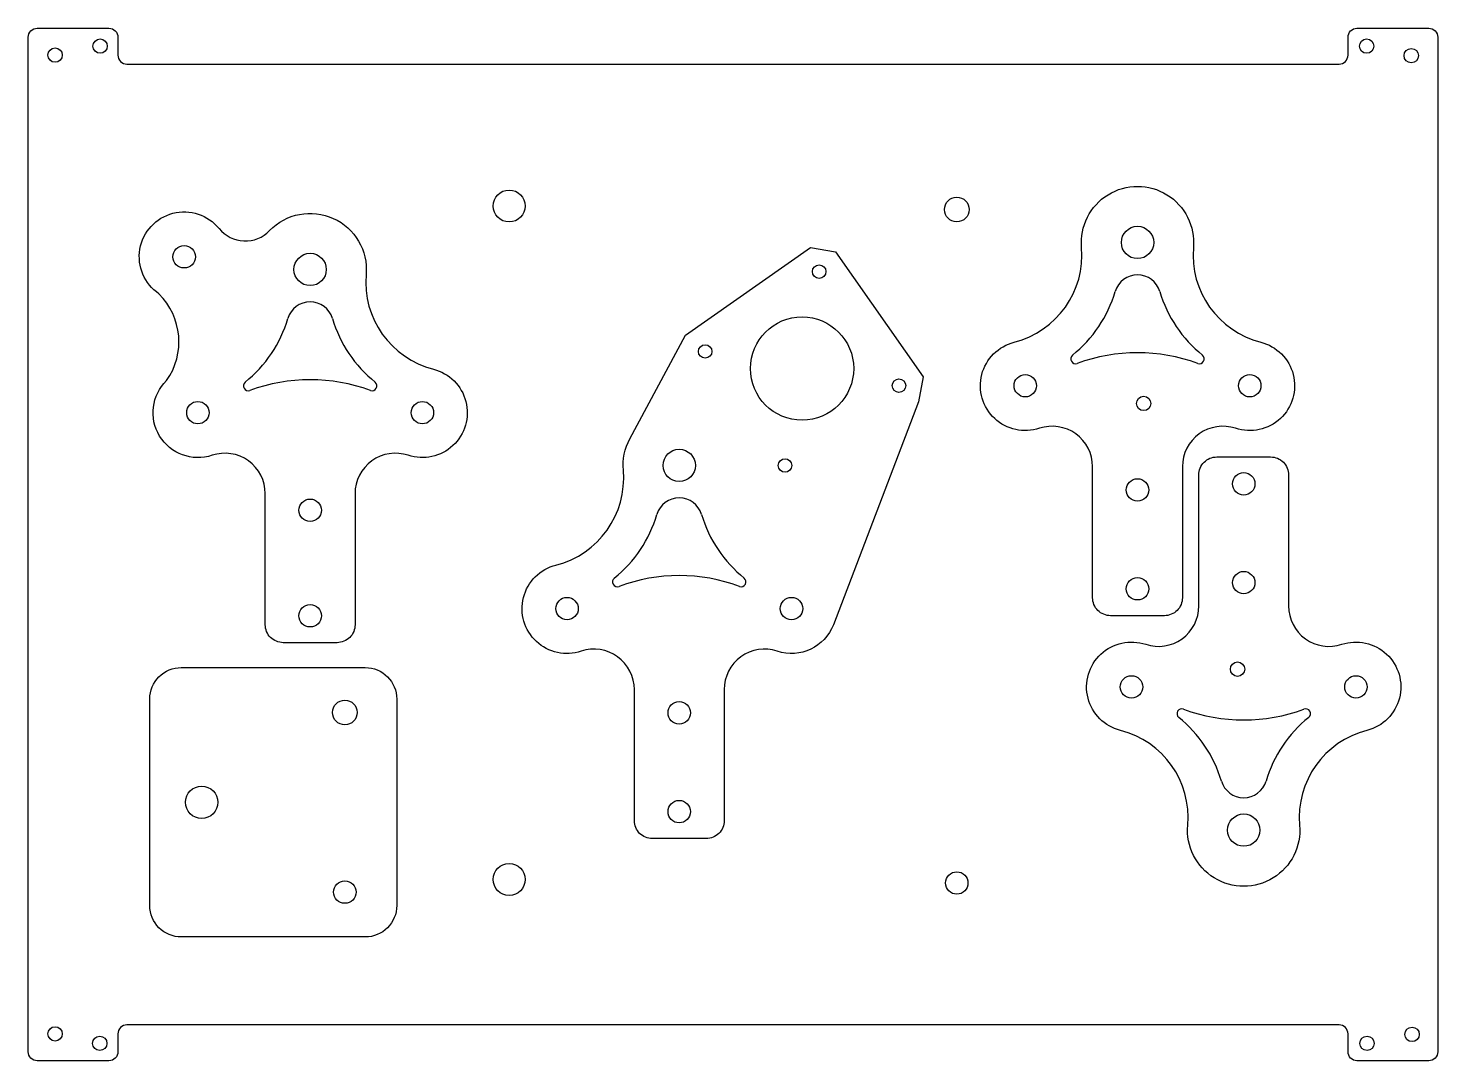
# Model space of a CAD drawing. Header units: millimetres. Extents: x 10 to 324, y -236 to -6.
import ezdxf

# ---------------------------------------------------------------- set-up
doc = ezdxf.new("R2010")
doc.units = ezdxf.units.MM
doc.layers.get('0').update_dxf_attribs({"linetype": 'CONTINUOUS'})

msp = doc.modelspace()

# ---------------------------------------------------------------- linework, layer by layer
for points in [[(324.47, -233.89, -0.414214), (322.47, -235.89), (306.47, -235.89, -0.414214), (304.47, -233.89), (304.47, -229.89, 0.414214), (302.47, -227.89), (32.47, -227.89, 0.414214), (30.47, -229.89), (30.47, -233.89, -0.414214), (28.47, -235.89), (12.48, -235.89, -0.414214), (10.48, -233.89), (10.48, -227.89), (10.47, -227.89), (10.47, -13.89), (10.48, -13.89), (10.48, -7.89, -0.414214), (12.48, -5.89), (28.47, -5.89, -0.414214), (30.47, -7.89), (30.47, -11.89, 0.414214), (32.47, -13.89), (302.47, -13.89, 0.414214), (304.47, -11.89), (304.47, -7.89, -0.414214), (306.47, -5.89), (322.47, -5.89, -0.414214), (324.47, -7.89)], [(267.58, -132.75, -0.414214), (263.58, -136.75), (251.58, -136.75, -0.414214), (247.58, -132.75), (247.58, -103.55, 0.511773), (235.74, -95.01, -1.037094), (230.12, -75.83, 0.367652), (245.13, -54.71, -1.090925), (270.03, -54.71, 0.367652), (285.04, -75.83, -1.037094), (279.42, -95.01, 0.511773), (267.58, -103.55)], [(83.28, -138.76, -0.414214), (79.28, -142.76), (67.28, -142.76, -0.414214), (63.28, -138.76), (63.28, -109.56, 0.511773), (51.44, -101.02, -0.79663), (41.31, -84.37, 0.366128), (39.61, -65.07, -1.159363), (53, -50.51, 0.452074), (64.25, -50.99, -0.708196), (85.74, -60.72, 0.367652), (100.74, -81.84, -1.037094), (95.12, -101.02, 0.511773), (83.28, -109.56)], [(165.5, -182.4, -0.414214), (161.5, -186.4), (149.5, -186.4, -0.414214), (145.5, -182.4), (145.5, -153.2, 0.511773), (133.66, -144.67, -1.037094), (128.04, -125.48, 0.367652), (143.05, -104.36, -0.145882), (144.49, -97.37), (156.89, -74.25), (184.74, -54.75), (190.32, -55.73), (209.82, -83.58), (208.83, -89.15), (189.84, -138.75, -0.401262), (177.34, -144.67, 0.511773), (165.5, -153.2)], [(271.24, -105.39, -0.414214), (275.24, -101.39), (287.24, -101.39, -0.414214), (291.24, -105.39), (291.24, -134.59, 0.511773), (303.08, -143.13, -1.037094), (308.7, -162.31, 0.367652), (293.69, -183.43, -1.090925), (268.78, -183.43, 0.367652), (253.78, -162.31, -1.037094), (259.4, -143.13, 0.511773), (271.24, -134.59)], [(37.56, -201.31), (37.56, -155.31, -0.414214), (44.56, -148.31), (85.56, -148.31, -0.414214), (92.56, -155.31), (92.56, -201.31, -0.414214), (85.56, -208.31), (44.56, -208.31, -0.414214)]]:
    msp.add_lwpolyline(points, format="xyb", close=True)
for centre, radius in [((26.5, -9.89), 1.6), ((308.62, -9.89), 1.6), ((16.47, -11.89), 1.6), ((318.56, -12.01), 1.6), ((117.62, -45.5), 3.55), ((217.32, -46.29), 2.75), ((257.58, -53.62), 3.6), ((45.22, -56.8), 2.5), ((73.28, -59.63), 3.6), ((186.67, -60.11), 1.5), ((182.86, -81.7), 11.5), ((161.28, -77.89), 1.5), ((204.45, -85.51), 1.5), ((232.58, -85.52), 2.5), ((282.58, -85.52), 2.5), ((258.95, -89.48), 1.6), ((48.28, -91.53), 2.5), ((98.28, -91.53), 2.5), ((155.5, -103.28), 3.6), ((179.06, -103.29), 1.5), ((257.58, -108.75), 2.5), ((281.24, -107.39), 2.5), ((73.28, -113.28), 2.5), ((257.58, -130.75), 2.5), ((281.24, -129.39), 2.5), ((73.28, -136.76), 2.5), ((130.5, -135.18), 2.5), ((180.5, -135.18), 2.5), ((279.86, -148.66), 1.6), ((256.24, -152.62), 2.5), ((306.24, -152.62), 2.5), ((81.01, -158.31), 2.75), ((155.5, -158.4), 2.5), ((49.11, -178.31), 3.6), ((155.5, -180.4), 2.5), ((281.24, -184.52), 3.6), ((117.62, -195.5), 3.55), ((217.32, -196.29), 2.5), ((81.01, -198.31), 2.5), ((16.47, -229.89), 1.6), ((318.74, -230.01), 1.6), ((26.42, -232.01), 1.6), ((308.71, -232.01), 1.6)]:
    msp.add_circle(centre, radius)
for centre, radius, start, end in [((257.58, -66.04), 5.19, 16.5033, 163.4967), ((225.2, -56.44), 28.58, 308.8094, 343.4967), ((289.96, -56.44), 28.58, 196.5033, 231.1906), ((73.28, -72.04), 5.19, 16.5033, 163.4967), ((40.91, -62.45), 28.58, 308.8094, 343.4967), ((105.66, -62.45), 28.58, 196.5033, 231.1906), ((257.58, -116.75), 38.58, 69.6594, 110.3406), ((243.79, -79.56), 1.08, 128.8094, 290.3406), ((271.37, -79.56), 1.08, -110.3406, 51.1906), ((59.5, -85.57), 1.08, 128.8094, 290.3406), ((73.28, -122.76), 38.58, 69.6594, 110.3406), ((87.07, -85.57), 1.08, -110.3406, 51.1906), ((155.5, -115.69), 5.19, 16.5033, 163.4967), ((123.12, -106.1), 28.58, 308.8094, 343.4967), ((187.88, -106.1), 28.58, 196.5033, 231.1906), ((141.72, -129.21), 1.08, 128.8094, 290.3406), ((155.5, -166.4), 38.58, 69.6594, 110.3406), ((169.29, -129.21), 1.08, -110.3406, 51.1906), ((267.45, -158.58), 1.08, 69.6594, 231.1906), ((248.86, -181.7), 28.58, 16.5033, 51.1906), ((281.24, -121.39), 38.58, 249.6594, 290.3406), ((313.62, -181.7), 28.58, 128.8094, 163.4967), ((295.02, -158.58), 1.08, -51.1906, 110.3406), ((281.24, -172.1), 5.19, 196.5033, 343.4967)]:
    msp.add_arc(centre, radius, start, end)

doc.saveas('drawing.dxf')
